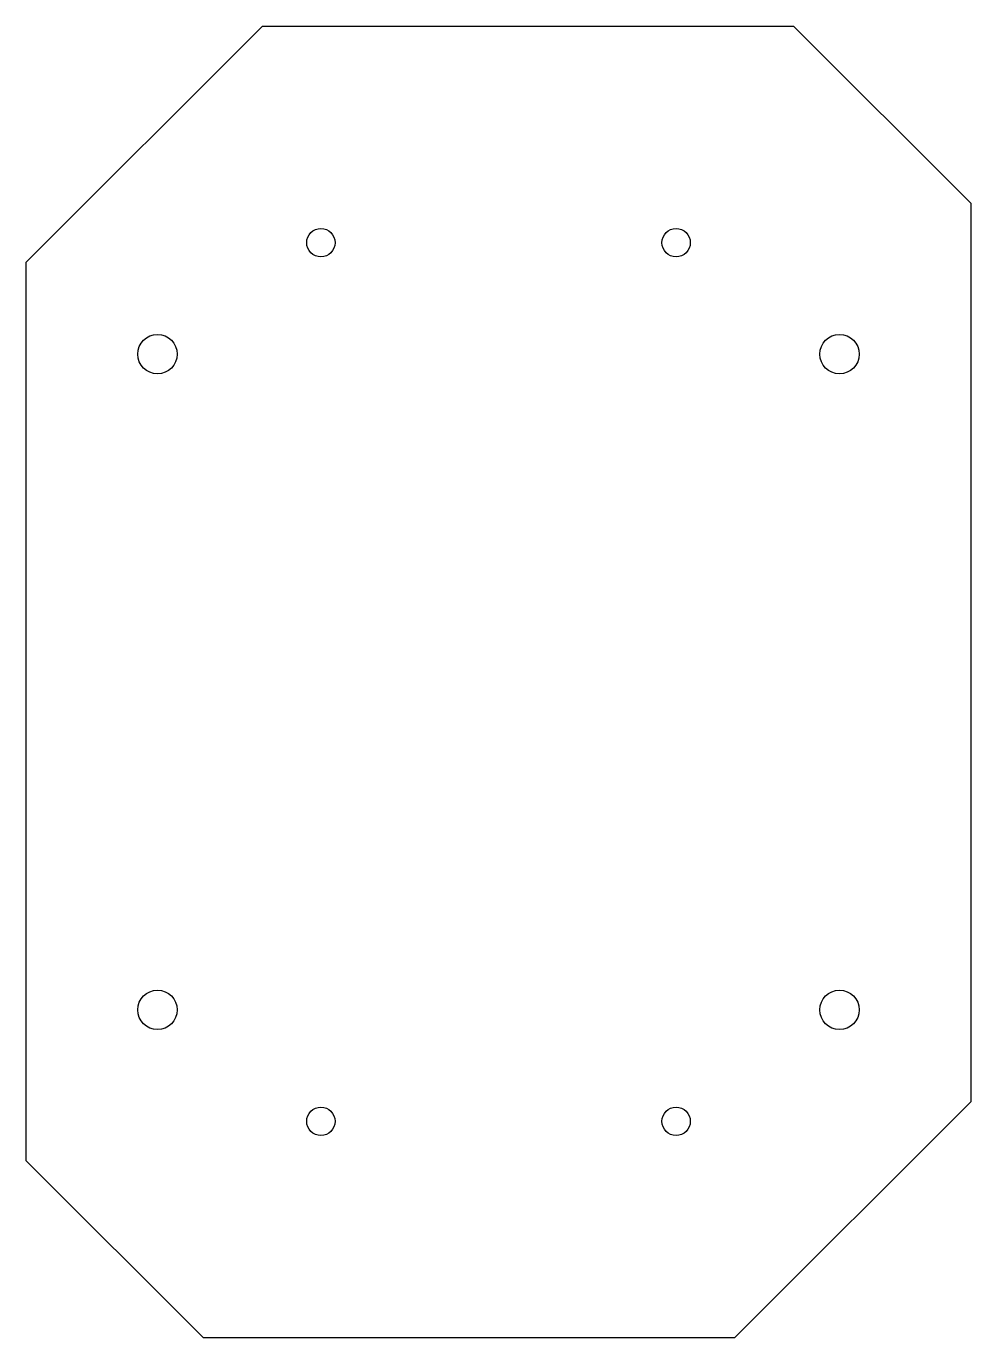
# Model space of a CAD drawing. Header units: millimetres. Extents: x 0 to 91, y 0 to 127.
import ezdxf

# ---------------------------------------------------------------- set-up
doc = ezdxf.new("R2010")
doc.units = ezdxf.units.MM
doc.layers.get('0').update_dxf_attribs({"linetype": 'CONTINUOUS'})

msp = doc.modelspace()

# ---------------------------------------------------------------- linework, layer by layer
msp.add_lwpolyline([(68.58, 0), (17.145, 0), (0, 17.145), (0, 104.14), (22.86, 127), (74.295, 127), (91.44, 109.855), (91.44, 22.86)], close=True)
for centre, radius in [((28.525, 106.04), 1.375), ((62.915, 106.04), 1.375), ((12.7, 95.25), 1.905), ((78.74, 95.25), 1.905), ((12.7, 31.75), 1.905), ((78.74, 31.75), 1.905), ((28.525, 20.96), 1.375), ((62.915, 20.96), 1.375)]:
    msp.add_circle(centre, radius)

doc.saveas('drawing.dxf')
